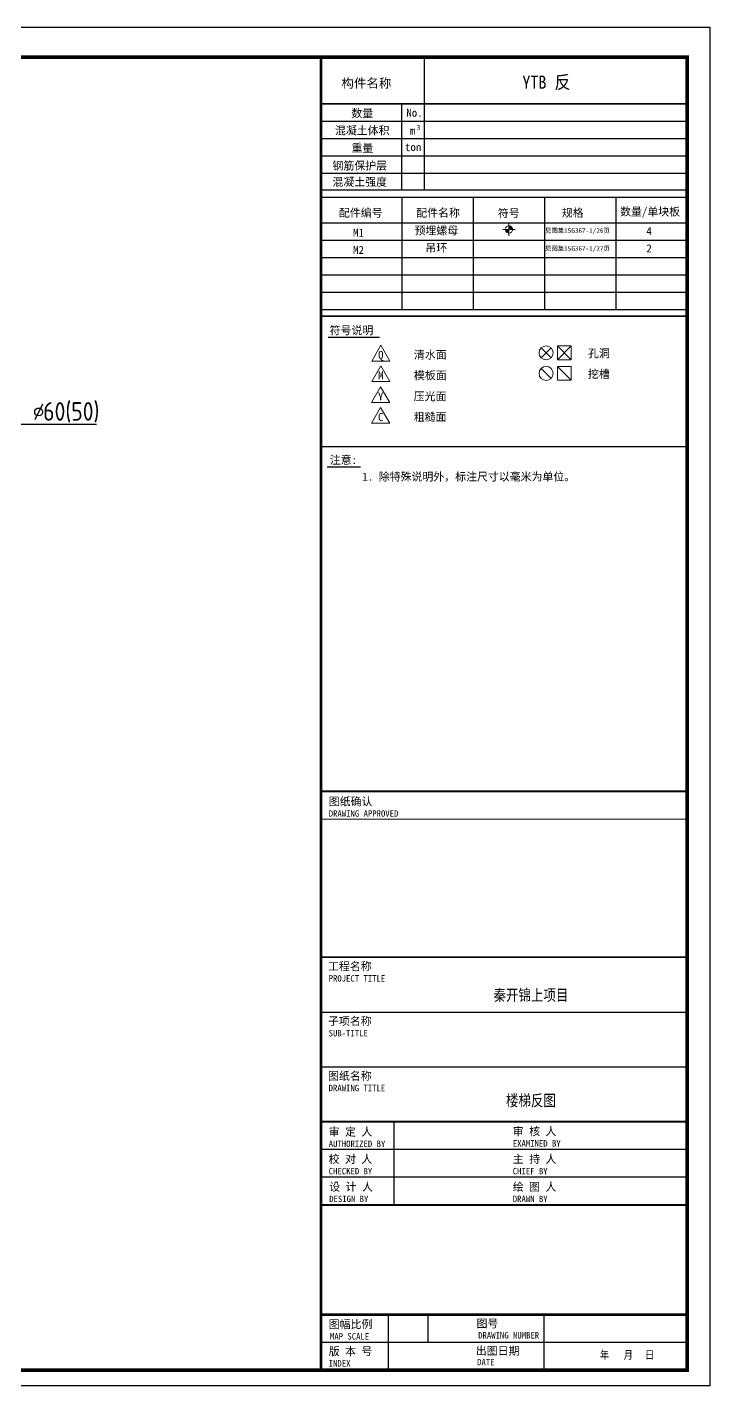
# Model space of a CAD drawing. Extents: x 102111 to 117918, y 52462 to 56917.
# Drawn here: x 106171 to 108411, y 52462 to 56917 of the extents above; entities that cross this region are included whole.
import ezdxf
from ezdxf.enums import TextEntityAlignment as Align

# ---------------------------------------------------------------- set-up
doc = ezdxf.new("R2010")
doc.units = 0
doc.header["$LTSCALE"] = 1000
doc.header["$MEASUREMENT"] = 0
doc.linetypes.add('DASH', pattern=[0.35, 0.25, -0.1])
doc.linetypes.add('DOTE', pattern=[2.42, 2, -0.2, 0.02, -0.2])
for name, color, linetype, lineweight in [('YZ-符号', 23, 'Continuous', 13), ('埋件', 7, 'Continuous', 30), ('轮廓线', 2, 'Continuous', 13)]:
    doc.layers.add(name, color=color, linetype=linetype, lineweight=lineweight)
for name, color, linetype in [('图框2', 1, 'Continuous'), ('图框名称', 4, 'Continuous'), ('图框签字栏-图框文字', 255, 'Continuous'), ('图框线', 7, 'Continuous'), ('图签栏说明', 2, 'Continuous')]:
    doc.layers.add(name, color=color, linetype=linetype)
doc.styles.get("Standard").update_dxf_attribs({"font": 'gbenor.shx', "bigfont": 'gbcbig.shx'})
doc.styles.add('图框签字栏$0$宋体', font='', dxfattribs={"width": 0.8})
doc.styles.add('图签-样式 1', font='arial.ttf', dxfattribs={"width": 0.8})
doc.styles.add('图签-样式 2', font='')
doc.styles.add('图签-黑体', font='simhei.ttf')
doc.styles.get('图框签字栏$0$宋体').set_extended_font_data('NSimSun-18030')
doc.styles.get('图签-样式 2').set_extended_font_data('NSimSun')

# ---------------------------------------------------------------- blocks, each defined once
blk = doc.blocks.new('M20')
at = {"layer": '埋件', "lineweight": 13}
h = blk.add_hatch(color=4, dxfattribs=at)
h.paths.add_polyline_path([(0, 0), (24.7, 0, 0.414214), (0, 24.7)])
h.paths.add_polyline_path([(0, 0), (-24.7, 0, 0.414214), (0, -24.7)])
at = {"layer": '埋件', "color": 1, "linetype": 'DOTE', "lineweight": 9, "ltscale": 0.02}
blk.add_line((-42.7, 0), (42.7, 0), dxfattribs=at)
blk.add_lwpolyline([(0, 42.7), (0, -42.7)], dxfattribs=at)
at = {"layer": '埋件', "linetype": 'DASH', "lineweight": 13, "ltscale": 0.05}
blk.add_circle((0, 0), 24.7, dxfattribs=at)

msp = doc.modelspace()

# ---------------------------------------------------------------- linework, layer by layer
for p, q in [((106221.5, 55680.9), (106196, 55629.1)), ((105887.8, 55615.5), (106398.1, 55615.5))]:
    msp.add_line(p, q)
at = {"color": 1, "lineweight": 13, "elevation": 2765.1}
for points in [[(107331.4, 55873.9), (107301.5, 55822.2), (107361.2, 55822.2)], [(107331.4, 55806.4), (107301.5, 55754.7), (107361.2, 55754.7)], [(107330.7, 55737.5), (107300.9, 55685.8), (107360.6, 55685.8)], [(107330.7, 55670), (107300.9, 55618.3), (107360.6, 55618.3)]]:
    msp.add_lwpolyline(points, close=True, dxfattribs=at)
msp.add_circle((106208.6, 55655.3), 12.9)
at = {"layer": 'YZ-符号', "color": 1, "lineweight": 15}
for p, q in [((107910.7, 55826.6), (107955.7, 55871.6)), ((107910.7, 55871.6), (107955.7, 55826.6)), ((107889.7, 55865.4), (107857.1, 55832.8)), ((107857.1, 55865.4), (107889.7, 55832.8)), ((107857.1, 55797.9), (107889.7, 55765.3)), ((107910.7, 55804.1), (107955.7, 55759.1))]:
    msp.add_line(p, q, dxfattribs=at)
for points in [[(107910.7, 55826.6), (107955.7, 55826.6), (107955.7, 55871.6), (107910.7, 55871.6)], [(107910.7, 55759.1), (107955.7, 55759.1), (107955.7, 55804.1), (107910.7, 55804.1)]]:
    msp.add_lwpolyline(points, close=True, dxfattribs=at)
for centre in [(107873.4, 55849.1), (107873.4, 55781.6)]:
    msp.add_circle(centre, 23, dxfattribs=at)
at = {"layer": '图框2', "color": 1}
msp.add_lwpolyline([(102110.6, 52461.9), (102110.6, 56916.9), (108410.6, 56916.9), (108410.6, 52461.9)], close=True, dxfattribs=at)
at = {"layer": '图框线'}
for p, q in [((107473.1, 56818.3), (107473.1, 56382)), ((108335.7, 56818.3), (108335.7, 56382)), ((107400.6, 56382), (107400.6, 56665.4)), ((107135.3, 56608.7), (108335.7, 56608.7)), ((107135.3, 56552), (108335.7, 56552)), ((107135.3, 56495.4), (108335.7, 56495.4)), ((107135.3, 56495.4), (108335.7, 56495.4)), ((107135.3, 56438.7), (108335.7, 56438.7)), ((108335.7, 56382), (107135.3, 56382)), ((107135.3, 56359.5), (108335.7, 56359.5)), ((107400.6, 56359.5), (107400.6, 55991.6)), ((107634.7, 56358), (107634.7, 55991.6)), ((107868.4, 56358), (107868.4, 55991.6)), ((108102, 56358), (108102, 55991.6)), ((107135.3, 56274.9), (108335.7, 56274.9)), ((107135.3, 56218.2), (108335.7, 56218.2)), ((107135.3, 56161.6), (108335.7, 56161.6)), ((107135.3, 56161.6), (108335.7, 56161.6)), ((107135.3, 56104.9), (108335.7, 56104.9)), ((107135.3, 56048.2), (108335.7, 56048.2)), ((107135.3, 55991.6), (108335.7, 55991.6)), ((107135.3, 55991.6), (108335.7, 55991.6)), ((107135.3, 55969.1), (108335.7, 55969.1)), ((107327.4, 55899.1), (107158.2, 55899.1)), ((107135.3, 55541.9), (108335.7, 55541.9)), ((107264.7, 55474.1), (107155.3, 55474.1)), ((107135.3, 53687.5), (108335.7, 53687.5)), ((107135.3, 53507.8), (108335.7, 53507.8)), ((107375.5, 53055), (107375.5, 53328.1)), ((108335.7, 53237.1), (107135.3, 53237.1)), ((108335.7, 53146), (107135.3, 53146)), ((108335.7, 53146), (107135.3, 53146)), ((108335.7, 53055), (107135.3, 53055)), ((108335.7, 53055), (107135.3, 53055)), ((107356.3, 52513.3), (107356.3, 52695.3)), ((107486.6, 52604.3), (107486.6, 52695.3)), ((107867, 52513.3), (107867, 52695.3)), ((108335.7, 52604.3), (107135.3, 52604.3)), ((107617, 52513.3), (107135.3, 52513.3))]:
    msp.add_line(p, q, dxfattribs=at)
at = {"layer": '图框线', "lineweight": 9}
msp.add_line((108335.7, 54320), (107135.3, 54320), dxfattribs=at)
at = {"layer": '图框线'}
for points, const_width in [([(102260.7, 56818.3), (108335.7, 56818.3), (108335.7, 52513.3), (102260.7, 52513.3)], 12), ([(107135.3, 56818.3), (108335.7, 56818.3), (108335.7, 52513.3), (107135.3, 52513.3)], 8.49)]:
    msp.add_lwpolyline(points, close=True, dxfattribs=dict(at, const_width=const_width))
for points, const_width in [([(107135.3, 56665.4), (108335.7, 56665.4)], 6.07), ([(107135.3, 55969.1), (108335.7, 55969.1)], 6.07), ([(107135.3, 53867.3), (108335.7, 53867.3)], 6.07), ([(107135.3, 53328.1), (108335.7, 53328.1)], 6.07), ([(107135.3, 53055), (108335.7, 53055)], 6.07), ([(107135.3, 52695.3), (108335.7, 52695.3)], 8.49)]:
    msp.add_lwpolyline(points, dxfattribs=dict(at, const_width=const_width))
at = {"layer": '图框线', "lineweight": 9, "const_width": 6.07}
msp.add_lwpolyline([(107135.3, 54411.1), (108335.7, 54411.1)], dxfattribs=at)

# ---------------------------------------------------------------- block references
at = {"layer": '轮廓线', "lineweight": 13, "xscale": 0.4800000000000001, "yscale": 0.4800000000000001, "zscale": 0.4800000000000001}
msp.add_blockref('M20', (107751.7, 56253.7), dxfattribs=at)

# ---------------------------------------------------------------- texts
at = {"color": 1, "lineweight": 13, "style": '图签-黑体'}
for s, p in [('Q', (107322.4, 55829.3, 2765.1)), ('M', (107322.4, 55761.8, 2765.1)), ('Y', (107321.8, 55693, 2765.1)), ('C', (107321.8, 55625.5, 2765.1))]:
    msp.add_text(s, height=26.2, dxfattribs=at).set_placement(p)
msp.add_text('60(50)', height=60.67).set_placement((106223.5, 55626.8))
at = {"layer": '图框名称', "color": 2, "linetype": 'Continuous', "style": '图签-样式 1', "width": 0.8}
for s, p in [('秦开锦上项目', (107823.7, 53724.3)), ('楼梯反图', (107823.7, 53378.7))]:
    msp.add_text(s, height=37.5, rotation=0, dxfattribs=at).set_placement(p, align=Align.CENTER)
at = {"layer": '图框名称', "color": 0, "style": '图签-样式 1', "width": 0.8}
msp.add_text('年      月     日', height=26.25, rotation=0.0001, dxfattribs=at).set_placement((108228, 52550.1), align=Align.RIGHT)
at = {"layer": '图框签字栏-图框文字', "style": '图签-黑体'}
for s, height, p in [('构件名称', 30, (107283.9, 56733.3)), ('数量', 26.25, (107270.3, 56634.4)), ('No.', 26.25, (107441.7, 56636.4)), ('混凝土体积', 26.25, (107270.3, 56578.2)), ('m', 26.2, (107435.9, 56577.6)), ('3', 15.9, (107454.7, 56588.4)), ('重量', 26.25, (107270.9, 56520.9)), ('ton', 26.25, (107437.3, 56523.7)), ('钢筋保护层', 26.25, (107262.2, 56462.8)), ('混凝土强度', 26.25, (107262.2, 56409.6)), ('配件编号', 26.25, (107265.4, 56308.2)), ('配件名称', 26.25, (107518.9, 56308.2)), ('符号', 26.24, (107750.8, 56306.7)), ('规格', 26.25, (107960.5, 56308.2)), ('数量/单块板', 26.25, (108214.5, 56312))]:
    msp.add_text(s, height=height, dxfattribs=at).set_placement(p, align=Align.MIDDLE_CENTER)
at = {"layer": '图框签字栏-图框文字', "color": 2, "style": '图签-黑体'}
for s, height, p in [('预埋螺母', 26.25, (107513.4, 56250.1)), ('M1', 26.25, (107258, 56243.1)), ('见图集15G367-1/26页', 15, (107976.2, 56250.1)), ('4', 26.2, (108211.3, 56248.4)), ('M2', 26.25, (107258, 56186.4)), ('吊环', 26.25, (107513.4, 56193.4)), ('见图集15G367-1/27页', 15, (107976.2, 56191.3)), ('2', 26.2, (108211.3, 56191.7))]:
    msp.add_text(s, height=height, dxfattribs=at).set_placement(p, align=Align.MIDDLE_CENTER)
at = {"layer": '图框签字栏-图框文字'}
for s, height, style, p in [('符号说明', 26.25, '图签-黑体', (107163.4, 55909.7)), ('清水面', 26.25, '图签-黑体', (107439.8, 55829.7)), ('孔洞', 26.25, '图签-黑体', (108010.8, 55834.1, -2765.1)), ('模板面', 26.25, '图签-黑体', (107439.8, 55762.2)), ('挖槽', 26.25, '图签-黑体', (108010.8, 55766.6, -2765.1)), ('压光面', 26.25, '图签-黑体', (107439.2, 55693.3)), ('粗糙面', 26.25, '图签-黑体', (107439.2, 55625.8)), ('注意:', 26.25, '图签-黑体', (107163.8, 55484.7)), ('图纸确认', 26.25, '图签-黑体', (107160.3, 54364.8)), ('DRAWING APPROVED', 21, '图框签字栏$0$宋体', (107160.3, 54328)), ('工程名称', 26.25, '图签-黑体', (107158, 53824.4)), ('PROJECT TITLE', 21, '图框签字栏$0$宋体', (107160, 53787.5)), ('子项名称', 26.25, '图签-黑体', (107158, 53644.6)), ('SUB-TITLE', 21, '图框签字栏$0$宋体', (107160, 53607.7)), ('图纸名称', 26.25, '图签-黑体', (107158, 53464.9)), ('DRAWING TITLE', 21, '图框签字栏$0$宋体', (107160, 53428)), ('审 定 人', 26.25, '图签-黑体', (107160.3, 53281.8)), ('审 核 人', 26.25, '图签-黑体', (107764.2, 53283.4)), ('AUTHORIZED BY', 21, '图框签字栏$0$宋体', (107160.3, 53245)), ('EXAMINED BY', 21, '图框签字栏$0$宋体', (107764.2, 53246.5)), ('校 对 人', 26.25, '图签-黑体', (107160.3, 53192.3)), ('主 持 人', 26.25, '图签-黑体', (107764.1, 53192.3)), ('CHECKED BY', 21, '图框签字栏$0$宋体', (107160.3, 53155.5)), ('CHIEF BY', 21, '图框签字栏$0$宋体', (107764.1, 53155.5)), ('设 计 人', 26.25, '图签-黑体', (107161.9, 53101.3)), ('绘 图 人', 26.25, '图签-黑体', (107764.1, 53101.3)), ('DESIGN BY', 21, '图框签字栏$0$宋体', (107161.9, 53064.4)), ('DRAWN BY', 21, '图框签字栏$0$宋体', (107764.1, 53064.4)), ('图幅比例', 26.25, '图签-黑体', (107160.3, 52650.6)), ('图号', 26.25, '图签-黑体', (107645.2, 52653.3)), ('MAP SCALE', 21, '图框签字栏$0$宋体', (107164.5, 52613.7)), ('版 本 号', 26.25, '图签-黑体', (107160.3, 52562.1)), ('出图日期', 26.25, '图签-黑体', (107642.9, 52563.6)), ('INDEX', 21, '图框签字栏$0$宋体', (107160.3, 52525.2)), ('DATE', 21, '图框签字栏$0$宋体', (107647.1, 52529.3))]:
    msp.add_text(s, height=height, dxfattribs=dict(at, style=style)).set_placement(p)
at = {"layer": '图框签字栏-图框文字', "style": '图框签字栏$0$宋体'}
msp.add_text('DRAWING NUMBER', height=21, dxfattribs=at).set_placement((107750.6, 52617.1), align=Align.CENTER)
at = {"layer": '图签栏说明', "style": '图签-黑体', "width": 0.9}
msp.add_text('YTB 反', height=42.96, dxfattribs=at).set_placement((107874.6, 56736.6), align=Align.MIDDLE_CENTER)
at = {"layer": '图签栏说明', "color": 2, "style": '图签-样式 2'}
msp.add_text('1. 除特殊说明外，标注尺寸以毫米为单位。', height=26.25, dxfattribs=at).set_placement((107270.9, 55429.9))

doc.saveas('drawing.dxf')
